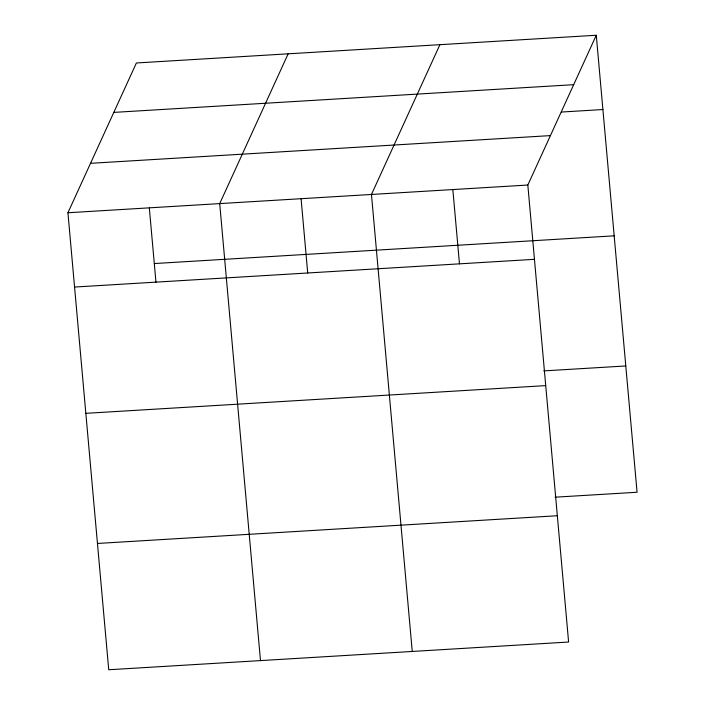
<?xml version="1.0" encoding="UTF-8"?>
<svg xmlns="http://www.w3.org/2000/svg" width="705" height="705" viewBox="0 0 705 705"><rect width="100%" height="100%" fill="white"/><g stroke="black" fill="none" stroke-linecap="round" stroke-linejoin="round"><path stroke-width="1.06" d="M596.271 35.25L527.825 185.036L568.609 642.026L108.729 669.75L67.936 212.751L136.391 62.974L596.271 35.25L637.064 492.249L555.055 497.192M288.151 53.818L219.704 203.604L260.489 660.603M439.911 44.671L371.464 194.457L412.249 651.455M113.805 112.395L573.685 84.679M561.356 112.042L602.907 109.539M90.531 163.322L550.411 135.607M67.936 212.751L527.825 185.036M154.289 263.555L614.178 235.831M74.571 287.041L534.452 259.325M543.784 370.9L625.784 365.957M85.843 413.333L545.723 385.617M97.457 543.458L557.338 515.734M452.857 189.733L459.475 263.846M301.097 198.881L307.715 272.994M149.337 208.028L155.955 282.141"/></g></svg>
